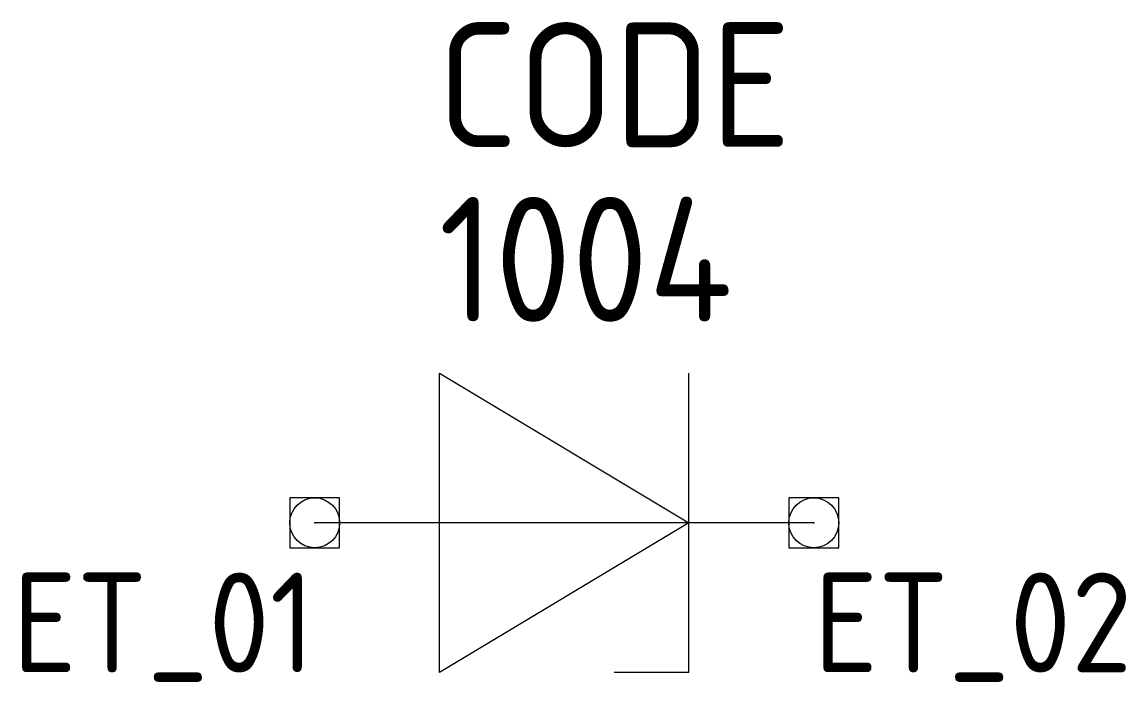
# Model space of a CAD drawing. Extents: x -10.9 to 11.3, y -3.2 to 10.
import ezdxf
from ezdxf.enums import TextEntityAlignment as Align

# ---------------------------------------------------------------- set-up
doc = ezdxf.new("R2010")
doc.units = 0
doc.header["$LTSCALE"] = 10
doc.header["$MEASUREMENT"] = 0
doc.header["$PDMODE"] = 96
doc.header["$PDSIZE"] = 1
doc.layers.get('0').update_dxf_attribs({"linetype": 'CONTINUOUS'})
for name, color, linetype in [('250', 6, 'CONTINUOUS'), ('C', 7, 'CONTINUOUS'), ('TKST2', 1, 'CONTINUOUS'), ('TKST3', 3, 'CONTINUOUS')]:
    doc.layers.add(name, color=color, linetype=linetype)
doc.styles.get("Standard").update_dxf_attribs({"font": 'ISO8'})

msp = doc.modelspace()

# ---------------------------------------------------------------- linework, layer by layer
msp.add_lwpolyline([(-2.5, -3), (-2.5, 3), (2.5, 0), (-2.5, -3)], close=True)
for points in [[(2.5, -3), (2.5, 3)], [(5, 0), (-5, 0)], [(2.5, -3), (1, -3)]]:
    msp.add_lwpolyline(points)
at = {"layer": 'C', "color": 1}
msp.add_point((-5, 0), dxfattribs=at)
at = {"layer": 'C', "color": 2}
msp.add_point((5, 0), dxfattribs=at)

# ---------------------------------------------------------------- texts
at = {"layer": '250'}
msp.add_attdef('1004', (-2.515, 4.03), 'mat', height=2.5, dxfattribs=at)
at = {"layer": 'TKST2'}
msp.add_attdef('ET_01', text='', height=2, dxfattribs=at).set_placement((-5, -1), align=Align.TOP_RIGHT)
msp.add_attdef('ET_02', text='', height=2, dxfattribs=at).set_placement((5, -1), align=Align.TOP_LEFT)
at = {"layer": 'TKST3'}
msp.add_attdef('CODE', (-2.545, 7.528), '-V', height=2.5, dxfattribs=at)

doc.saveas('drawing.dxf')
